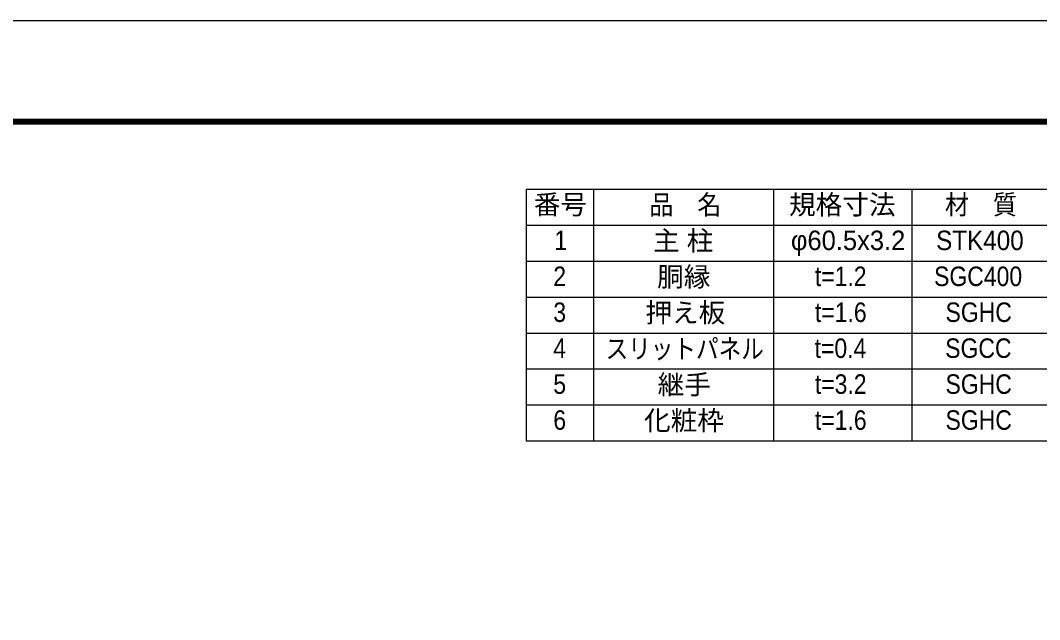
# Model space of a CAD drawing. Units: millimetres, scale not verified. Extents: x -4200 to 4200, y -2970 to 2970.
# Drawn here: x -225 to 2042, y 1636 to 2970 of the extents above; entities that cross this region are included whole.
import ezdxf
from ezdxf.enums import TextEntityAlignment as Align

# ---------------------------------------------------------------- set-up
doc = ezdxf.new("R2010")
doc.units = ezdxf.units.MM
doc.header["$LTSCALE"] = 10
doc.layers.add('0-0_D-TTL', color=7, linetype='Continuous', lineweight=25)
doc.layers.add('0-C_D-MTR-FRAM', color=7, linetype='Continuous', lineweight=25)
doc.layers.add('0-D_D-MTR-TXT', color=7, linetype='Continuous')
doc.styles.add('ＭＳ Ｐゴシック', font='')
doc.styles.get('ＭＳ Ｐゴシック').set_extended_font_data('MS PGothic')

msp = doc.modelspace()

# ---------------------------------------------------------------- linework, layer by layer
at = {"layer": '0-0_D-TTL', "color": 2}
msp.add_lwpolyline([(-4200, 2970), (4200, 2970), (4200, -2970), (-4200, -2970)], close=True, dxfattribs=at)
at = {"layer": '0-0_D-TTL'}
for points in [[(-3930, 2750), (3930, 2750), (3930, -2750), (-3930, -2750)], [(-3927.5, 2747.5), (3927.5, 2747.5), (3927.5, -2747.5), (-3927.5, -2747.5)], [(-3925, 2745), (3925, 2745), (3925, -2745), (-3925, -2745)], [(-3922.5, 2742.5), (3922.5, 2742.5), (3922.5, -2742.5), (-3922.5, -2742.5)], [(-3920, 2740), (3920, 2740), (3920, -2740), (-3920, -2740)]]:
    msp.add_lwpolyline(points, close=True, dxfattribs=at)
at = {"layer": '0-C_D-MTR-FRAM'}
for p, q in [((899.7, 2594.15), (3358.11, 2594.15)), ((899.7, 2594.15), (899.7, 2034.15)), ((1049.7, 2594.15), (1049.7, 2034.15)), ((1449.7, 2594.15), (1449.7, 2034.15)), ((1758.11, 2594.15), (1758.11, 2034.15)), ((899.7, 2514.15), (3358.11, 2514.15)), ((899.7, 2434.15), (3358.11, 2434.15)), ((899.7, 2354.15), (3358.11, 2354.15)), ((899.7, 2274.15), (3358.11, 2274.15)), ((899.7, 2194.15), (3358.11, 2194.15)), ((899.7, 2114.15), (3358.11, 2114.15)), ((899.7, 2034.15), (3358.11, 2034.15))]:
    msp.add_line(p, q, dxfattribs=at)

# ---------------------------------------------------------------- texts
at = {"layer": '0-D_D-MTR-TXT', "style": 'ＭＳ Ｐゴシック'}
for s, height, p in [('番号', 43.4, (916.9, 2525.46)), ('規格寸法', 43.4, (1484.63, 2525.14)), ('主 柱', 43.38, (1182, 2445.02)), ('φ60.5x3.2', 43.38, (1488.75, 2445.7)), ('胴縁', 43.4, (1191.18, 2364.8)), ('押え板', 43.38, (1165.2, 2284.9)), ('継手', 43.4, (1192.24, 2124.66)), ('化粧枠', 43.4, (1162, 2044.9))]:
    msp.add_text(s, height=height, dxfattribs=at).set_placement(p, align=Align.BOTTOM_LEFT)
for s, height, width, p in [('品\u3000名', 43.4, 0.9, (1174.04, 2524.9)), ('材\u3000質', 43.4, 0.9, (1831.55, 2525.34)), ('1', 43.4, 0.9, (962.56, 2445.7)), ('STK400', 43.38, 0.95, (1811.77, 2445.7)), ('2', 43.4, 0.9, (960.16, 2365.8)), ('t=1.2', 43.4, 0.9, (1542.01, 2365.7)), ('SGC400', 43.38, 0.9, (1807.23, 2365.7)), ('3', 43.4, 0.9, (960.16, 2285.8)), ('t=1.6', 43.4, 0.9, (1542.13, 2285.7)), ('SGHC', 43.4, 0.9, (1832.69, 2285.8)), ('4', 43.4, 0.9, (960.04, 2205.8)), ('スリットパネル', 43.38, 0.85, (1076.44, 2204.56)), ('t=0.4', 43.4, 0.9, (1541.43, 2205.7)), ('SGCC', 43.38, 0.9, (1831.99, 2205.8)), ('5', 43.4, 0.9, (960.16, 2125.8)), ('t=3.2', 43.4, 0.9, (1542.01, 2125.8)), ('SGHC', 43.4, 0.9, (1832.69, 2125.8)), ('6', 43.4, 0.9, (960.16, 2045.8)), ('t=1.6', 43.4, 0.9, (1542.13, 2045.7)), ('SGHC', 43.4, 0.9, (1832.69, 2045.8))]:
    msp.add_text(s, height=height, dxfattribs=dict(at, width=width)).set_placement(p, align=Align.BOTTOM_LEFT)

doc.saveas('drawing.dxf')
